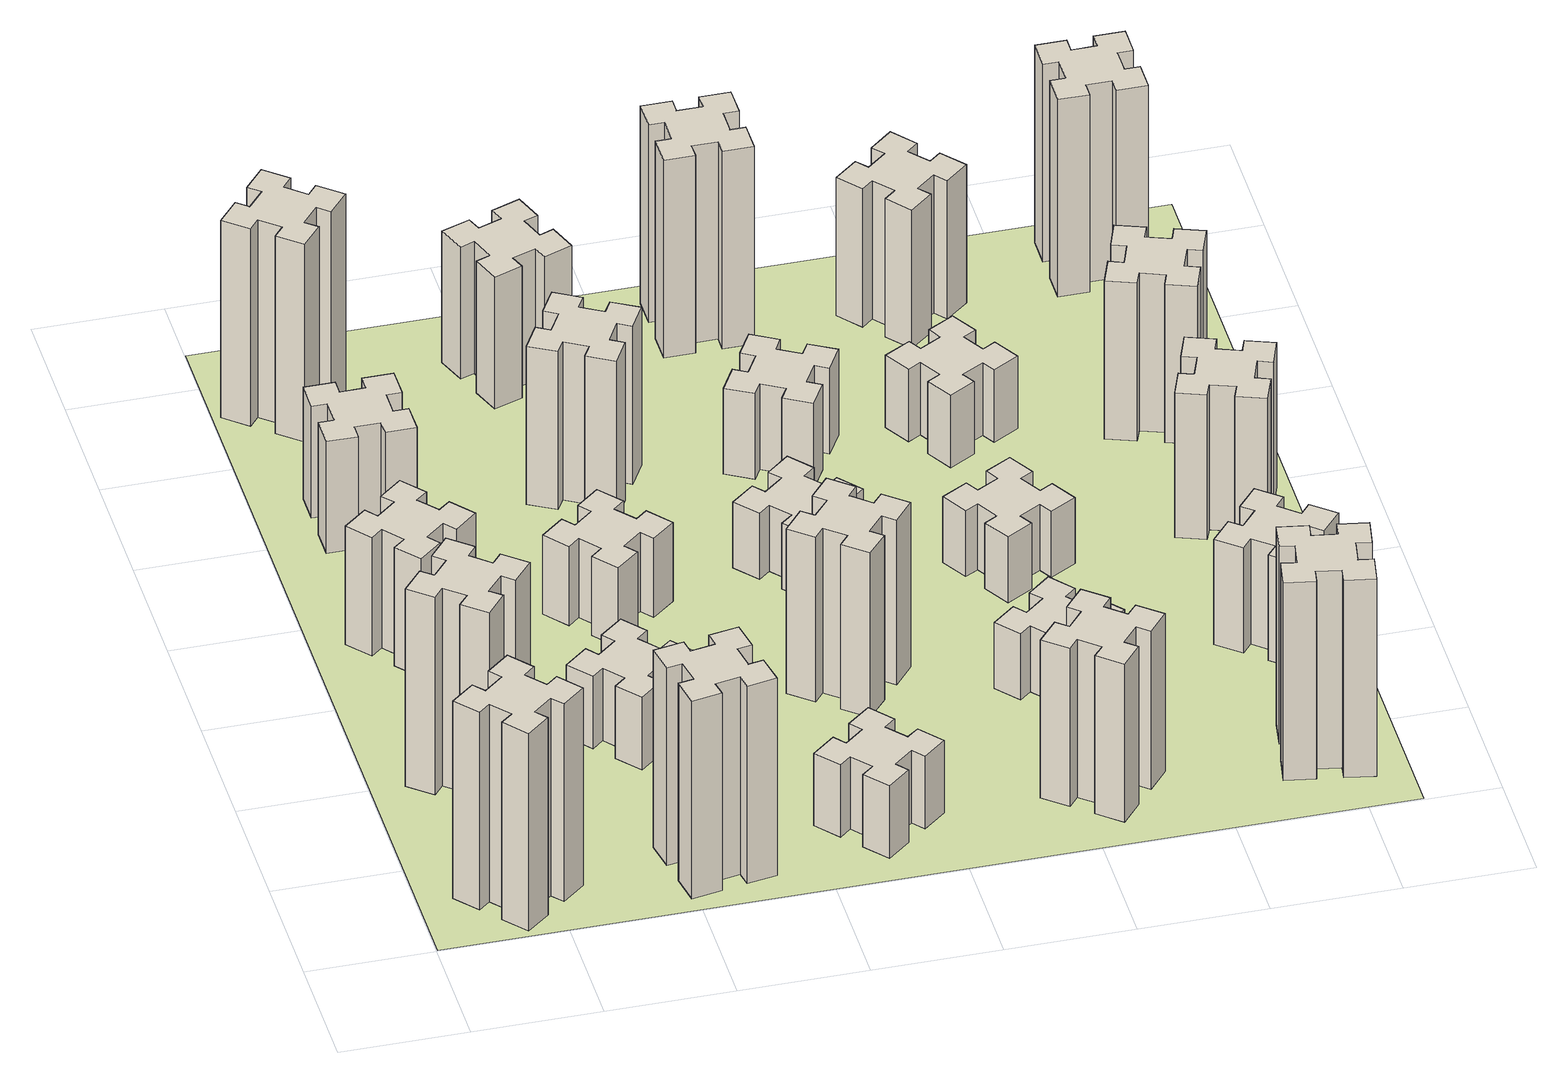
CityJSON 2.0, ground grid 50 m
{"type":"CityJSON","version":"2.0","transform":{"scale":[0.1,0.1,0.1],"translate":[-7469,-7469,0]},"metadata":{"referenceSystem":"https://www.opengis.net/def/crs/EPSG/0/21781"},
"CityObjects":{
"building1":{"type":"Building","attributes":{"class":"1000","function":"1000","usage":"1000","yearOfConstruction":2016,"roofType":"1000","measuredHeight":90,"storeysAboveGround":30,"storeysBelowGround":0},"geometry":[{"type":"Solid","lod":"1","boundaries":[[[[0,1,2,3,4,5,6,7,8,9,10,11,12,13,14,15,16,17,18,19]],[[17,16,20,21]],[[16,15,22,20]],[[15,14,23,22]],[[14,13,24,23]],[[13,12,25,24]],[[12,11,26,25]],[[11,10,27,26]],[[10,9,28,27]],[[9,8,29,28]],[[8,7,30,29]],[[7,6,31,30]],[[6,5,32,31]],[[5,4,33,32]],[[4,3,34,33]],[[3,2,35,34]],[[2,1,36,35]],[[1,0,37,36]],[[0,19,38,37]],[[19,18,39,38]],[[18,17,21,39]],[[24,25,26,27,28,29,30,31,32,33,34,35,36,37,38,39,21,20,22,23]]]]}]},
"building2":{"type":"Building","attributes":{"class":"1000","function":"1000","usage":"1000","yearOfConstruction":2016,"roofType":"1000","measuredHeight":90,"storeysAboveGround":30,"storeysBelowGround":0},"geometry":[{"type":"Solid","lod":"1","boundaries":[[[[40,41,42,43,44,45,46,47,48,49,50,51,52,53,54,55,56,57,58,59]],[[57,56,60,61]],[[56,55,62,60]],[[55,54,63,62]],[[54,53,64,63]],[[53,52,65,64]],[[52,51,66,65]],[[51,50,67,66]],[[50,49,68,67]],[[49,48,69,68]],[[48,47,70,69]],[[47,46,71,70]],[[46,45,72,71]],[[45,44,73,72]],[[44,43,74,73]],[[43,42,75,74]],[[42,41,76,75]],[[41,40,77,76]],[[40,59,78,77]],[[59,58,79,78]],[[58,57,61,79]],[[64,65,66,67,68,69,70,71,72,73,74,75,76,77,78,79,61,60,62,63]]]]}]},
"building3":{"type":"Building","attributes":{"class":"1000","function":"1000","usage":"1000","yearOfConstruction":2016,"roofType":"1000","measuredHeight":54,"storeysAboveGround":30,"storeysBelowGround":0},"geometry":[{"type":"Solid","lod":"1","boundaries":[[[[80,81,82,83,84,85,86,87,88,89,90,91,92,93,94,95,96,97,98,99]],[[97,96,100,101]],[[96,95,102,100]],[[95,94,103,102]],[[94,93,104,103]],[[93,92,105,104]],[[92,91,106,105]],[[91,90,107,106]],[[90,89,108,107]],[[89,88,109,108]],[[88,87,110,109]],[[87,86,111,110]],[[86,85,112,111]],[[85,84,113,112]],[[84,83,114,113]],[[83,82,115,114]],[[82,81,116,115]],[[81,80,117,116]],[[80,99,118,117]],[[99,98,119,118]],[[98,97,101,119]],[[104,105,106,107,108,109,110,111,112,113,114,115,116,117,118,119,101,100,102,103]]]]}]},
"building4":{"type":"Building","attributes":{"class":"1000","function":"1000","usage":"1000","yearOfConstruction":2016,"roofType":"1000","measuredHeight":51,"storeysAboveGround":30,"storeysBelowGround":0},"geometry":[{"type":"Solid","lod":"1","boundaries":[[[[120,121,122,123,124,125,126,127,128,129,130,131,132,133,134,135,136,137,138,139]],[[137,136,140,141]],[[136,135,142,140]],[[135,134,143,142]],[[134,133,144,143]],[[133,132,145,144]],[[132,131,146,145]],[[131,130,147,146]],[[130,129,148,147]],[[129,128,149,148]],[[128,127,150,149]],[[127,126,151,150]],[[126,125,152,151]],[[125,124,153,152]],[[124,123,154,153]],[[123,122,155,154]],[[122,121,156,155]],[[121,120,157,156]],[[120,139,158,157]],[[139,138,159,158]],[[138,137,141,159]],[[144,145,146,147,148,149,150,151,152,153,154,155,156,157,158,159,141,140,142,143]]]]}]},
"building5":{"type":"Building","attributes":{"class":"1000","function":"1000","usage":"1000","yearOfConstruction":2016,"roofType":"1000","measuredHeight":90,"storeysAboveGround":30,"storeysBelowGround":0},"geometry":[{"type":"Solid","lod":"1","boundaries":[[[[160,161,162,163,164,165,166,167,168,169,170,171,172,173,174,175,176,177,178,179]],[[177,176,180,181]],[[176,175,182,180]],[[175,174,183,182]],[[174,173,184,183]],[[173,172,185,184]],[[172,171,186,185]],[[171,170,187,186]],[[170,169,188,187]],[[169,168,189,188]],[[168,167,190,189]],[[167,166,191,190]],[[166,165,192,191]],[[165,164,193,192]],[[164,163,194,193]],[[163,162,195,194]],[[162,161,196,195]],[[161,160,197,196]],[[160,179,198,197]],[[179,178,199,198]],[[178,177,181,199]],[[184,185,186,187,188,189,190,191,192,193,194,195,196,197,198,199,181,180,182,183]]]]}]},
"building6":{"type":"Building","attributes":{"class":"1000","function":"1000","usage":"1000","yearOfConstruction":2016,"roofType":"1000","measuredHeight":90,"storeysAboveGround":30,"storeysBelowGround":0},"geometry":[{"type":"Solid","lod":"1","boundaries":[[[[200,201,202,203,204,205,206,207,208,209,210,211,212,213,214,215,216,217,218,219]],[[217,216,220,221]],[[216,215,222,220]],[[215,214,223,222]],[[214,213,224,223]],[[213,212,225,224]],[[212,211,226,225]],[[211,210,227,226]],[[210,209,228,227]],[[209,208,229,228]],[[208,207,230,229]],[[207,206,231,230]],[[206,205,232,231]],[[205,204,233,232]],[[204,203,234,233]],[[203,202,235,234]],[[202,201,236,235]],[[201,200,237,236]],[[200,219,238,237]],[[219,218,239,238]],[[218,217,221,239]],[[224,225,226,227,228,229,230,231,232,233,234,235,236,237,238,239,221,220,222,223]]]]}]},
"building7":{"type":"Building","attributes":{"class":"1000","function":"1000","usage":"1000","yearOfConstruction":2016,"roofType":"1000","measuredHeight":33,"storeysAboveGround":30,"storeysBelowGround":0},"geometry":[{"type":"Solid","lod":"1","boundaries":[[[[240,241,242,243,244,245,246,247,248,249,250,251,252,253,254,255,256,257,258,259]],[[257,256,260,261]],[[256,255,262,260]],[[255,254,263,262]],[[254,253,264,263]],[[253,252,265,264]],[[252,251,266,265]],[[251,250,267,266]],[[250,249,268,267]],[[249,248,269,268]],[[248,247,270,269]],[[247,246,271,270]],[[246,245,272,271]],[[245,244,273,272]],[[244,243,274,273]],[[243,242,275,274]],[[242,241,276,275]],[[241,240,277,276]],[[240,259,278,277]],[[259,258,279,278]],[[258,257,261,279]],[[264,265,266,267,268,269,270,271,272,273,274,275,276,277,278,279,261,260,262,263]]]]}]},
"building8":{"type":"Building","attributes":{"class":"1000","function":"1000","usage":"1000","yearOfConstruction":2016,"roofType":"1000","measuredHeight":36,"storeysAboveGround":30,"storeysBelowGround":0},"geometry":[{"type":"Solid","lod":"1","boundaries":[[[[280,281,282,283,284,285,286,287,288,289,290,291,292,293,294,295,296,297,298,299]],[[297,296,300,301]],[[296,295,302,300]],[[295,294,303,302]],[[294,293,304,303]],[[293,292,305,304]],[[292,291,306,305]],[[291,290,307,306]],[[290,289,308,307]],[[289,288,309,308]],[[288,287,310,309]],[[287,286,311,310]],[[286,285,312,311]],[[285,284,313,312]],[[284,283,314,313]],[[283,282,315,314]],[[282,281,316,315]],[[281,280,317,316]],[[280,299,318,317]],[[299,298,319,318]],[[298,297,301,319]],[[304,305,306,307,308,309,310,311,312,313,314,315,316,317,318,319,301,300,302,303]]]]}]},
"building9":{"type":"Building","attributes":{"class":"1000","function":"1000","usage":"1000","yearOfConstruction":2016,"roofType":"1000","measuredHeight":33,"storeysAboveGround":30,"storeysBelowGround":0},"geometry":[{"type":"Solid","lod":"1","boundaries":[[[[320,321,322,323,324,325,326,327,328,329,330,331,332,333,334,335,336,337,338,339]],[[337,336,340,341]],[[336,335,342,340]],[[335,334,343,342]],[[334,333,344,343]],[[333,332,345,344]],[[332,331,346,345]],[[331,330,347,346]],[[330,329,348,347]],[[329,328,349,348]],[[328,327,350,349]],[[327,326,351,350]],[[326,325,352,351]],[[325,324,353,352]],[[324,323,354,353]],[[323,322,355,354]],[[322,321,356,355]],[[321,320,357,356]],[[320,339,358,357]],[[339,338,359,358]],[[338,337,341,359]],[[344,345,346,347,348,349,350,351,352,353,354,355,356,357,358,359,341,340,342,343]]]]}]},
"building10":{"type":"Building","attributes":{"class":"1000","function":"1000","usage":"1000","yearOfConstruction":2016,"roofType":"1000","measuredHeight":72,"storeysAboveGround":30,"storeysBelowGround":0},"geometry":[{"type":"Solid","lod":"1","boundaries":[[[[360,361,362,363,364,365,366,367,368,369,370,371,372,373,374,375,376,377,378,379]],[[377,376,380,381]],[[376,375,382,380]],[[375,374,383,382]],[[374,373,384,383]],[[373,372,385,384]],[[372,371,386,385]],[[371,370,387,386]],[[370,369,388,387]],[[369,368,389,388]],[[368,367,390,389]],[[367,366,391,390]],[[366,365,392,391]],[[365,364,393,392]],[[364,363,394,393]],[[363,362,395,394]],[[362,361,396,395]],[[361,360,397,396]],[[360,379,398,397]],[[379,378,399,398]],[[378,377,381,399]],[[384,385,386,387,388,389,390,391,392,393,394,395,396,397,398,399,381,380,382,383]]]]}]},
"building11":{"type":"Building","attributes":{"class":"1000","function":"1000","usage":"1000","yearOfConstruction":2016,"roofType":"1000","measuredHeight":60,"storeysAboveGround":30,"storeysBelowGround":0},"geometry":[{"type":"Solid","lod":"1","boundaries":[[[[400,401,402,403,404,405,406,407,408,409,410,411,412,413,414,415,416,417,418,419]],[[417,416,420,421]],[[416,415,422,420]],[[415,414,423,422]],[[414,413,424,423]],[[413,412,425,424]],[[412,411,426,425]],[[411,410,427,426]],[[410,409,428,427]],[[409,408,429,428]],[[408,407,430,429]],[[407,406,431,430]],[[406,405,432,431]],[[405,404,433,432]],[[404,403,434,433]],[[403,402,435,434]],[[402,401,436,435]],[[401,400,437,436]],[[400,419,438,437]],[[419,418,439,438]],[[418,417,421,439]],[[424,425,426,427,428,429,430,431,432,433,434,435,436,437,438,439,421,420,422,423]]]]}]},
"building12":{"type":"Building","attributes":{"class":"1000","function":"1000","usage":"1000","yearOfConstruction":2016,"roofType":"1000","measuredHeight":75,"storeysAboveGround":30,"storeysBelowGround":0},"geometry":[{"type":"Solid","lod":"1","boundaries":[[[[440,441,442,443,444,445,446,447,448,449,450,451,452,453,454,455,456,457,458,459]],[[457,456,460,461]],[[456,455,462,460]],[[455,454,463,462]],[[454,453,464,463]],[[453,452,465,464]],[[452,451,466,465]],[[451,450,467,466]],[[450,449,468,467]],[[449,448,469,468]],[[448,447,470,469]],[[447,446,471,470]],[[446,445,472,471]],[[445,444,473,472]],[[444,443,474,473]],[[443,442,475,474]],[[442,441,476,475]],[[441,440,477,476]],[[440,459,478,477]],[[459,458,479,478]],[[458,457,461,479]],[[464,465,466,467,468,469,470,471,472,473,474,475,476,477,478,479,461,460,462,463]]]]}]},
"building13":{"type":"Building","attributes":{"class":"1000","function":"1000","usage":"1000","yearOfConstruction":2016,"roofType":"1000","measuredHeight":30,"storeysAboveGround":30,"storeysBelowGround":0},"geometry":[{"type":"Solid","lod":"1","boundaries":[[[[480,481,482,483,484,485,486,487,488,489,490,491,492,493,494,495,496,497,498,499]],[[497,496,500,501]],[[496,495,502,500]],[[495,494,503,502]],[[494,493,504,503]],[[493,492,505,504]],[[492,491,506,505]],[[491,490,507,506]],[[490,489,508,507]],[[489,488,509,508]],[[488,487,510,509]],[[487,486,511,510]],[[486,485,512,511]],[[485,484,513,512]],[[484,483,514,513]],[[483,482,515,514]],[[482,481,516,515]],[[481,480,517,516]],[[480,499,518,517]],[[499,498,519,518]],[[498,497,501,519]],[[504,505,506,507,508,509,510,511,512,513,514,515,516,517,518,519,501,500,502,503]]]]}]},
"building14":{"type":"Building","attributes":{"class":"1000","function":"1000","usage":"1000","yearOfConstruction":2016,"roofType":"1000","measuredHeight":72,"storeysAboveGround":30,"storeysBelowGround":0},"geometry":[{"type":"Solid","lod":"1","boundaries":[[[[520,521,522,523,524,525,526,527,528,529,530,531,532,533,534,535,536,537,538,539]],[[537,536,540,541]],[[536,535,542,540]],[[535,534,543,542]],[[534,533,544,543]],[[533,532,545,544]],[[532,531,546,545]],[[531,530,547,546]],[[530,529,548,547]],[[529,528,549,548]],[[528,527,550,549]],[[527,526,551,550]],[[526,525,552,551]],[[525,524,553,552]],[[524,523,554,553]],[[523,522,555,554]],[[522,521,556,555]],[[521,520,557,556]],[[520,539,558,557]],[[539,538,559,558]],[[538,537,541,559]],[[544,545,546,547,548,549,550,551,552,553,554,555,556,557,558,559,541,540,542,543]]]]}]},
"building15":{"type":"Building","attributes":{"class":"1000","function":"1000","usage":"1000","yearOfConstruction":2016,"roofType":"1000","measuredHeight":39,"storeysAboveGround":30,"storeysBelowGround":0},"geometry":[{"type":"Solid","lod":"1","boundaries":[[[[560,561,562,563,564,565,566,567,568,569,570,571,572,573,574,575,576,577,578,579]],[[577,576,580,581]],[[576,575,582,580]],[[575,574,583,582]],[[574,573,584,583]],[[573,572,585,584]],[[572,571,586,585]],[[571,570,587,586]],[[570,569,588,587]],[[569,568,589,588]],[[568,567,590,589]],[[567,566,591,590]],[[566,565,592,591]],[[565,564,593,592]],[[564,563,594,593]],[[563,562,595,594]],[[562,561,596,595]],[[561,560,597,596]],[[560,579,598,597]],[[579,578,599,598]],[[578,577,581,599]],[[584,585,586,587,588,589,590,591,592,593,594,595,596,597,598,599,581,580,582,583]]]]}]},
"building16":{"type":"Building","attributes":{"class":"1000","function":"1000","usage":"1000","yearOfConstruction":2016,"roofType":"1000","measuredHeight":90,"storeysAboveGround":30,"storeysBelowGround":0},"geometry":[{"type":"Solid","lod":"1","boundaries":[[[[600,601,602,603,604,605,606,607,608,609,610,611,612,613,614,615,616,617,618,619]],[[617,616,620,621]],[[616,615,622,620]],[[615,614,623,622]],[[614,613,624,623]],[[613,612,625,624]],[[612,611,626,625]],[[611,610,627,626]],[[610,609,628,627]],[[609,608,629,628]],[[608,607,630,629]],[[607,606,631,630]],[[606,605,632,631]],[[605,604,633,632]],[[604,603,634,633]],[[603,602,635,634]],[[602,601,636,635]],[[601,600,637,636]],[[600,619,638,637]],[[619,618,639,638]],[[618,617,621,639]],[[624,625,626,627,628,629,630,631,632,633,634,635,636,637,638,639,621,620,622,623]]]]}]},
"building17":{"type":"Building","attributes":{"class":"1000","function":"1000","usage":"1000","yearOfConstruction":2016,"roofType":"1000","measuredHeight":30,"storeysAboveGround":30,"storeysBelowGround":0},"geometry":[{"type":"Solid","lod":"1","boundaries":[[[[640,641,642,643,644,645,646,647,648,649,650,651,652,653,654,655,656,657,658,659]],[[657,656,660,661]],[[656,655,662,660]],[[655,654,663,662]],[[654,653,664,663]],[[653,652,665,664]],[[652,651,666,665]],[[651,650,667,666]],[[650,649,668,667]],[[649,648,669,668]],[[648,647,670,669]],[[647,646,671,670]],[[646,645,672,671]],[[645,644,673,672]],[[644,643,674,673]],[[643,642,675,674]],[[642,641,676,675]],[[641,640,677,676]],[[640,659,678,677]],[[659,658,679,678]],[[658,657,661,679]],[[664,665,666,667,668,669,670,671,672,673,674,675,676,677,678,679,661,660,662,663]]]]}]},
"building18":{"type":"Building","attributes":{"class":"1000","function":"1000","usage":"1000","yearOfConstruction":2016,"roofType":"1000","measuredHeight":30,"storeysAboveGround":30,"storeysBelowGround":0},"geometry":[{"type":"Solid","lod":"1","boundaries":[[[[680,681,682,683,684,685,686,687,688,689,690,691,692,693,694,695,696,697,698,699]],[[697,696,700,701]],[[696,695,702,700]],[[695,694,703,702]],[[694,693,704,703]],[[693,692,705,704]],[[692,691,706,705]],[[691,690,707,706]],[[690,689,708,707]],[[689,688,709,708]],[[688,687,710,709]],[[687,686,711,710]],[[686,685,712,711]],[[685,684,713,712]],[[684,683,714,713]],[[683,682,715,714]],[[682,681,716,715]],[[681,680,717,716]],[[680,699,718,717]],[[699,698,719,718]],[[698,697,701,719]],[[704,705,706,707,708,709,710,711,712,713,714,715,716,717,718,719,701,700,702,703]]]]}]},
"building19":{"type":"Building","attributes":{"class":"1000","function":"1000","usage":"1000","yearOfConstruction":2016,"roofType":"1000","measuredHeight":33,"storeysAboveGround":30,"storeysBelowGround":0},"geometry":[{"type":"Solid","lod":"1","boundaries":[[[[720,721,722,723,724,725,726,727,728,729,730,731,732,733,734,735,736,737,738,739]],[[737,736,740,741]],[[736,735,742,740]],[[735,734,743,742]],[[734,733,744,743]],[[733,732,745,744]],[[732,731,746,745]],[[731,730,747,746]],[[730,729,748,747]],[[729,728,749,748]],[[728,727,750,749]],[[727,726,751,750]],[[726,725,752,751]],[[725,724,753,752]],[[724,723,754,753]],[[723,722,755,754]],[[722,721,756,755]],[[721,720,757,756]],[[720,739,758,757]],[[739,738,759,758]],[[738,737,741,759]],[[744,745,746,747,748,749,750,751,752,753,754,755,756,757,758,759,741,740,742,743]]]]}]},
"building20":{"type":"Building","attributes":{"class":"1000","function":"1000","usage":"1000","yearOfConstruction":2016,"roofType":"1000","measuredHeight":90,"storeysAboveGround":30,"storeysBelowGround":0},"geometry":[{"type":"Solid","lod":"1","boundaries":[[[[760,761,762,763,764,765,766,767,768,769,770,771,772,773,774,775,776,777,778,779]],[[777,776,780,781]],[[776,775,782,780]],[[775,774,783,782]],[[774,773,784,783]],[[773,772,785,784]],[[772,771,786,785]],[[771,770,787,786]],[[770,769,788,787]],[[769,768,789,788]],[[768,767,790,789]],[[767,766,791,790]],[[766,765,792,791]],[[765,764,793,792]],[[764,763,794,793]],[[763,762,795,794]],[[762,761,796,795]],[[761,760,797,796]],[[760,779,798,797]],[[779,778,799,798]],[[778,777,781,799]],[[784,785,786,787,788,789,790,791,792,793,794,795,796,797,798,799,781,780,782,783]]]]}]},
"building21":{"type":"Building","attributes":{"class":"1000","function":"1000","usage":"1000","yearOfConstruction":2016,"roofType":"1000","measuredHeight":63,"storeysAboveGround":30,"storeysBelowGround":0},"geometry":[{"type":"Solid","lod":"1","boundaries":[[[[800,801,802,803,804,805,806,807,808,809,810,811,812,813,814,815,816,817,818,819]],[[817,816,820,821]],[[816,815,822,820]],[[815,814,823,822]],[[814,813,824,823]],[[813,812,825,824]],[[812,811,826,825]],[[811,810,827,826]],[[810,809,828,827]],[[809,808,829,828]],[[808,807,830,829]],[[807,806,831,830]],[[806,805,832,831]],[[805,804,833,832]],[[804,803,834,833]],[[803,802,835,834]],[[802,801,836,835]],[[801,800,837,836]],[[800,819,838,837]],[[819,818,839,838]],[[818,817,821,839]],[[824,825,826,827,828,829,830,831,832,833,834,835,836,837,838,839,821,820,822,823]]]]}]},
"building22":{"type":"Building","attributes":{"class":"1000","function":"1000","usage":"1000","yearOfConstruction":2016,"roofType":"1000","measuredHeight":48,"storeysAboveGround":30,"storeysBelowGround":0},"geometry":[{"type":"Solid","lod":"1","boundaries":[[[[840,841,842,843,844,845,846,847,848,849,850,851,852,853,854,855,856,857,858,859]],[[857,856,860,861]],[[856,855,862,860]],[[855,854,863,862]],[[854,853,864,863]],[[853,852,865,864]],[[852,851,866,865]],[[851,850,867,866]],[[850,849,868,867]],[[849,848,869,868]],[[848,847,870,869]],[[847,846,871,870]],[[846,845,872,871]],[[845,844,873,872]],[[844,843,874,873]],[[843,842,875,874]],[[842,841,876,875]],[[841,840,877,876]],[[840,859,878,877]],[[859,858,879,878]],[[858,857,861,879]],[[864,865,866,867,868,869,870,871,872,873,874,875,876,877,878,879,861,860,862,863]]]]}]},
"building23":{"type":"Building","attributes":{"class":"1000","function":"1000","usage":"1000","yearOfConstruction":2016,"roofType":"1000","measuredHeight":66,"storeysAboveGround":30,"storeysBelowGround":0},"geometry":[{"type":"Solid","lod":"1","boundaries":[[[[880,881,882,883,884,885,886,887,888,889,890,891,892,893,894,895,896,897,898,899]],[[897,896,900,901]],[[896,895,902,900]],[[895,894,903,902]],[[894,893,904,903]],[[893,892,905,904]],[[892,891,906,905]],[[891,890,907,906]],[[890,889,908,907]],[[889,888,909,908]],[[888,887,910,909]],[[887,886,911,910]],[[886,885,912,911]],[[885,884,913,912]],[[884,883,914,913]],[[883,882,915,914]],[[882,881,916,915]],[[881,880,917,916]],[[880,899,918,917]],[[899,898,919,918]],[[898,897,901,919]],[[904,905,906,907,908,909,910,911,912,913,914,915,916,917,918,919,901,900,902,903]]]]}]},
"building24":{"type":"Building","attributes":{"class":"1000","function":"1000","usage":"1000","yearOfConstruction":2016,"roofType":"1000","measuredHeight":72,"storeysAboveGround":30,"storeysBelowGround":0},"geometry":[{"type":"Solid","lod":"1","boundaries":[[[[920,921,922,923,924,925,926,927,928,929,930,931,932,933,934,935,936,937,938,939]],[[937,936,940,941]],[[936,935,942,940]],[[935,934,943,942]],[[934,933,944,943]],[[933,932,945,944]],[[932,931,946,945]],[[931,930,947,946]],[[930,929,948,947]],[[929,928,949,948]],[[928,927,950,949]],[[927,926,951,950]],[[926,925,952,951]],[[925,924,953,952]],[[924,923,954,953]],[[923,922,955,954]],[[922,921,956,955]],[[921,920,957,956]],[[920,939,958,957]],[[939,938,959,958]],[[938,937,941,959]],[[944,945,946,947,948,949,950,951,952,953,954,955,956,957,958,959,941,940,942,943]]]]}]},
"building25":{"type":"Building","attributes":{"class":"1000","function":"1000","usage":"1000","yearOfConstruction":2016,"roofType":"1000","measuredHeight":90,"storeysAboveGround":30,"storeysBelowGround":0},"geometry":[{"type":"Solid","lod":"1","boundaries":[[[[960,961,962,963,964,965,966,967,968,969,970,971,972,973,974,975,976,977,978,979]],[[977,976,980,981]],[[976,975,982,980]],[[975,974,983,982]],[[974,973,984,983]],[[973,972,985,984]],[[972,971,986,985]],[[971,970,987,986]],[[970,969,988,987]],[[969,968,989,988]],[[968,967,990,989]],[[967,966,991,990]],[[966,965,992,991]],[[965,964,993,992]],[[964,963,994,993]],[[963,962,995,994]],[[962,961,996,995]],[[961,960,997,996]],[[960,979,998,997]],[[979,978,999,998]],[[978,977,981,999]],[[984,985,986,987,988,989,990,991,992,993,994,995,996,997,998,999,981,980,982,983]]]]}]},
"landuse1":{"type":"LandUse","attributes":{"name":"plot1","function":"1010"},"geometry":[{"type":"MultiSurface","lod":"1","boundaries":[[[1000,1001,1002,1003]]]}]}
},
"vertices":[
[492,308,0],[427,384,0],[473,423,0],[396,515,0],[304,438,0],[343,392,0],[266,327,0],[228,373,0],[136,296,0],[213,204,0],[259,243,0],[323,166,0],[277,128,0],[354,36,0],[446,113,0],[408,159,0],[484,223,0],[523,177,0],[615,254,0],[538,346,0],[484,223,900],[523,177,900],[408,159,900],[446,113,900],[354,36,900],[277,128,900],[323,166,900],[259,243,900],[213,204,900],[136,296,900],[228,373,900],[266,327,900],[343,392,900],[304,438,900],[396,515,900],[473,423,900],[427,384,900],[492,308,900],[538,346,900],[615,254,900],
[484,1067,0],[408,1132,0],[446,1178,0],[354,1255,0],[277,1163,0],[323,1124,0],[259,1048,0],[213,1086,0],[136,994,0],[228,917,0],[266,963,0],[343,899,0],[304,853,0],[396,776,0],[473,868,0],[427,906,0],[492,983,0],[538,944,0],[615,1036,0],[523,1113,0],[492,983,900],[538,944,900],[427,906,900],[473,868,900],[396,776,900],[304,853,900],[343,899,900],[266,963,900],[228,917,900],[136,994,900],[213,1086,900],[259,1048,900],[323,1124,900],[277,1163,900],[354,1255,900],[446,1178,900],[408,1132,900],[484,1067,900],[523,1113,900],[615,1036,900],
[492,1888,0],[427,1964,0],[473,2003,0],[396,2095,0],[304,2018,0],[343,1972,0],[266,1907,0],[228,1953,0],[136,1876,0],[213,1784,0],[259,1823,0],[323,1746,0],[277,1708,0],[354,1616,0],[446,1693,0],[408,1739,0],[484,1803,0],[523,1757,0],[615,1834,0],[538,1926,0],[484,1803,540],[523,1757,540],[408,1739,540],[446,1693,540],[354,1616,540],[277,1708,540],[323,1746,540],[259,1823,540],[213,1784,540],[136,1876,540],[228,1953,540],[266,1907,540],[343,1972,540],[304,2018,540],[396,2095,540],[473,2003,540],[427,1964,540],[492,1888,540],[538,1926,540],[615,1834,540],
[485,2545,0],[485,2645,0],[545,2645,0],[545,2765,0],[425,2765,0],[425,2705,0],[325,2705,0],[325,2765,0],[205,2765,0],[205,2645,0],[265,2645,0],[265,2545,0],[205,2545,0],[205,2425,0],[325,2425,0],[325,2485,0],[425,2485,0],[425,2425,0],[545,2425,0],[545,2545,0],[425,2485,510],[425,2425,510],[325,2485,510],[325,2425,510],[205,2425,510],[205,2545,510],[265,2545,510],[265,2645,510],[205,2645,510],[205,2765,510],[325,2765,510],[325,2705,510],[425,2705,510],[425,2765,510],[545,2765,510],[545,2645,510],[485,2645,510],[485,2545,510],[545,2545,510],[545,2425,510],
[1085,158,0],[1184,176,0],[1194,117,0],[1312,137,0],[1291,256,0],[1232,245,0],[1215,344,0],[1274,354,0],[1253,472,0],[1135,451,0],[1145,392,0],[1047,375,0],[1037,434,0],[918,413,0],[939,295,0],[998,305,0],[1016,207,0],[957,197,0],[977,78,0],[1096,99,0],[1016,207,900],[957,197,900],[998,305,900],[939,295,900],[918,413,900],[1037,434,900],[1047,375,900],[1145,392,900],[1135,451,900],[1253,472,900],[1274,354,900],[1215,344,900],[1232,245,900],[1291,256,900],[1312,137,900],[1194,117,900],[1184,176,900],[1085,158,900],[1096,99,900],[977,78,900],
[384,3387,0],[308,3452,0],[346,3498,0],[254,3575,0],[177,3483,0],[223,3444,0],[159,3368,0],[113,3406,0],[36,3314,0],[128,3237,0],[166,3283,0],[243,3219,0],[204,3173,0],[296,3096,0],[373,3188,0],[327,3226,0],[392,3303,0],[438,3264,0],[515,3356,0],[423,3433,0],[392,3303,900],[438,3264,900],[327,3226,900],[373,3188,900],[296,3096,900],[204,3173,900],[243,3219,900],[166,3283,900],[128,3237,900],[36,3314,900],[113,3406,900],[159,3368,900],[223,3444,900],[177,3483,900],[254,3575,900],[346,3498,900],[308,3452,900],[384,3387,900],[423,3433,900],[515,3356,900],
[983,1232,0],[906,1167,0],[868,1213,0],[776,1136,0],[853,1044,0],[899,1083,0],[963,1006,0],[917,968,0],[994,876,0],[1086,953,0],[1048,999,0],[1124,1063,0],[1163,1017,0],[1255,1094,0],[1178,1186,0],[1132,1148,0],[1067,1224,0],[1113,1263,0],[1036,1355,0],[944,1278,0],[1067,1224,330],[1113,1263,330],[1132,1148,330],[1178,1186,330],[1255,1094,330],[1163,1017,330],[1124,1063,330],[1048,999,330],[1086,953,330],[994,876,330],[917,968,330],[963,1006,330],[899,1083,330],[853,1044,330],[776,1136,330],[868,1213,330],[906,1167,330],[983,1232,330],[944,1278,330],[1036,1355,330],
[1083,1972,0],[1006,1907,0],[968,1953,0],[876,1876,0],[953,1784,0],[999,1823,0],[1063,1746,0],[1017,1708,0],[1094,1616,0],[1186,1693,0],[1148,1739,0],[1224,1803,0],[1263,1757,0],[1355,1834,0],[1278,1926,0],[1232,1888,0],[1167,1964,0],[1213,2003,0],[1136,2095,0],[1044,2018,0],[1167,1964,360],[1213,2003,360],[1232,1888,360],[1278,1926,360],[1355,1834,360],[1263,1757,360],[1224,1803,360],[1148,1739,360],[1186,1693,360],[1094,1616,360],[1017,1708,360],[1063,1746,360],[999,1823,360],[953,1784,360],[876,1876,360],[968,1953,360],[1006,1907,360],[1083,1972,360],[1044,2018,360],[1136,2095,360],
[1639,343,0],[1703,266,0],[1657,228,0],[1734,136,0],[1826,213,0],[1788,259,0],[1864,323,0],[1903,277,0],[1995,354,0],[1918,446,0],[1872,408,0],[1807,484,0],[1853,523,0],[1776,615,0],[1684,538,0],[1723,492,0],[1646,427,0],[1608,473,0],[1516,396,0],[1593,304,0],[1646,427,330],[1608,473,330],[1723,492,330],[1684,538,330],[1776,615,330],[1853,523,330],[1807,484,330],[1872,408,330],[1918,446,330],[1995,354,330],[1903,277,330],[1864,323,330],[1788,259,330],[1826,213,330],[1734,136,330],[1657,228,330],[1703,266,330],[1639,343,330],[1593,304,330],[1516,396,330],
[1314,2666,0],[1227,2716,0],[1257,2768,0],[1153,2828,0],[1093,2724,0],[1145,2694,0],[1095,2607,0],[1043,2637,0],[983,2533,0],[1087,2473,0],[1117,2525,0],[1204,2475,0],[1174,2423,0],[1278,2363,0],[1338,2467,0],[1286,2497,0],[1336,2584,0],[1388,2554,0],[1448,2658,0],[1344,2718,0],[1336,2584,720],[1388,2554,720],[1286,2497,720],[1338,2467,720],[1278,2363,720],[1174,2423,720],[1204,2475,720],[1117,2525,720],[1087,2473,720],[983,2533,720],[1043,2637,720],[1095,2607,720],[1145,2694,720],[1093,2724,720],[1153,2828,720],[1257,2768,720],[1227,2716,720],[1314,2666,720],[1344,2718,720],[1448,2658,720],
[1125,3456,0],[1031,3422,0],[1010,3478,0],[897,3437,0],[939,3324,0],[995,3345,0],[1029,3251,0],[973,3230,0],[1014,3117,0],[1127,3159,0],[1106,3215,0],[1200,3249,0],[1220,3193,0],[1333,3234,0],[1292,3347,0],[1236,3326,0],[1202,3420,0],[1258,3440,0],[1217,3553,0],[1104,3512,0],[1202,3420,600],[1258,3440,600],[1236,3326,600],[1292,3347,600],[1333,3234,600],[1220,3193,600],[1200,3249,600],[1106,3215,600],[1127,3159,600],[1014,3117,600],[973,3230,600],[1029,3251,600],[995,3345,600],[939,3324,600],[897,3437,600],[1010,3478,600],[1031,3422,600],[1125,3456,600],[1104,3512,600],[1217,3553,600],
[1803,1324,0],[1739,1248,0],[1693,1286,0],[1616,1194,0],[1708,1117,0],[1746,1163,0],[1823,1099,0],[1784,1053,0],[1876,976,0],[1953,1068,0],[1907,1106,0],[1972,1183,0],[2018,1144,0],[2095,1236,0],[2003,1313,0],[1964,1267,0],[1888,1332,0],[1926,1378,0],[1834,1455,0],[1757,1363,0],[1888,1332,750],[1926,1378,750],[1964,1267,750],[2003,1313,750],[2095,1236,750],[2018,1144,750],[1972,1183,750],[1907,1106,750],[1953,1068,750],[1876,976,750],[1784,1053,750],[1823,1099,750],[1746,1163,750],[1708,1117,750],[1616,1194,750],[1693,1286,750],[1739,1248,750],[1803,1324,750],[1757,1363,750],[1834,1455,750],
[1972,1988,0],[1907,2064,0],[1953,2103,0],[1876,2195,0],[1784,2118,0],[1823,2072,0],[1746,2007,0],[1708,2053,0],[1616,1976,0],[1693,1884,0],[1739,1923,0],[1803,1846,0],[1757,1808,0],[1834,1716,0],[1926,1793,0],[1888,1839,0],[1964,1903,0],[2003,1857,0],[2095,1934,0],[2018,2026,0],[1964,1903,300],[2003,1857,300],[1888,1839,300],[1926,1793,300],[1834,1716,300],[1757,1808,300],[1803,1846,300],[1739,1923,300],[1693,1884,300],[1616,1976,300],[1708,2053,300],[1746,2007,300],[1823,2072,300],[1784,2118,300],[1876,2195,300],[1953,2103,300],[1907,2064,300],[1972,1988,300],[2018,2026,300],[2095,1934,300],
[2486,323,0],[2563,259,0],[2524,213,0],[2616,136,0],[2693,228,0],[2647,266,0],[2712,343,0],[2758,304,0],[2835,396,0],[2743,473,0],[2704,427,0],[2628,492,0],[2666,538,0],[2574,615,0],[2497,523,0],[2543,484,0],[2479,408,0],[2433,446,0],[2356,354,0],[2448,277,0],[2479,408,720],[2433,446,720],[2543,484,720],[2497,523,720],[2574,615,720],[2666,538,720],[2628,492,720],[2704,427,720],[2743,473,720],[2835,396,720],[2758,304,720],[2712,343,720],[2647,266,720],[2693,228,720],[2616,136,720],[2524,213,720],[2563,259,720],[2486,323,720],[2448,277,720],[2356,354,720],
[2026,2497,0],[2076,2584,0],[2128,2554,0],[2188,2658,0],[2084,2718,0],[2054,2666,0],[1967,2716,0],[1997,2768,0],[1893,2828,0],[1833,2724,0],[1885,2694,0],[1835,2607,0],[1783,2637,0],[1723,2533,0],[1827,2473,0],[1857,2525,0],[1944,2475,0],[1914,2423,0],[2018,2363,0],[2078,2467,0],[1944,2475,390],[1914,2423,390],[1857,2525,390],[1827,2473,390],[1723,2533,390],[1783,2637,390],[1835,2607,390],[1885,2694,390],[1833,2724,390],[1893,2828,390],[1997,2768,390],[1967,2716,390],[2054,2666,390],[2084,2718,390],[2188,2658,390],[2128,2554,390],[2076,2584,390],[2026,2497,390],[2078,2467,390],[2018,2363,390],
[1965,3385,0],[1965,3485,0],[2025,3485,0],[2025,3605,0],[1905,3605,0],[1905,3545,0],[1805,3545,0],[1805,3605,0],[1685,3605,0],[1685,3485,0],[1745,3485,0],[1745,3385,0],[1685,3385,0],[1685,3265,0],[1805,3265,0],[1805,3325,0],[1905,3325,0],[1905,3265,0],[2025,3265,0],[2025,3385,0],[1905,3325,900],[1905,3265,900],[1805,3325,900],[1805,3265,900],[1685,3265,900],[1685,3385,900],[1745,3385,900],[1745,3485,900],[1685,3485,900],[1685,3605,900],[1805,3605,900],[1805,3545,900],[1905,3545,900],[1905,3605,900],[2025,3605,900],[2025,3485,900],[1965,3485,900],[1965,3385,900],[2025,3385,900],[2025,3265,900],
[2563,1132,0],[2486,1067,0],[2448,1113,0],[2356,1036,0],[2433,944,0],[2479,983,0],[2543,906,0],[2497,868,0],[2574,776,0],[2666,853,0],[2628,899,0],[2704,963,0],[2743,917,0],[2835,994,0],[2758,1086,0],[2712,1048,0],[2647,1124,0],[2693,1163,0],[2616,1255,0],[2524,1178,0],[2647,1124,300],[2693,1163,300],[2712,1048,300],[2758,1086,300],[2835,994,300],[2743,917,300],[2704,963,300],[2628,899,300],[2666,853,300],[2574,776,300],[2497,868,300],[2543,906,300],[2479,983,300],[2433,944,300],[2356,1036,300],[2448,1113,300],[2486,1067,300],[2563,1132,300],[2524,1178,300],[2616,1255,300],
[2475,1744,0],[2525,1657,0],[2473,1627,0],[2533,1523,0],[2637,1583,0],[2607,1635,0],[2694,1685,0],[2724,1633,0],[2828,1693,0],[2768,1797,0],[2716,1767,0],[2666,1854,0],[2718,1884,0],[2658,1988,0],[2554,1928,0],[2584,1876,0],[2497,1826,0],[2467,1878,0],[2363,1818,0],[2423,1714,0],[2497,1826,300],[2467,1878,300],[2584,1876,300],[2554,1928,300],[2658,1988,300],[2718,1884,300],[2666,1854,300],[2716,1767,300],[2768,1797,300],[2828,1693,300],[2724,1633,300],[2694,1685,300],[2607,1635,300],[2637,1583,300],[2533,1523,300],[2473,1627,300],[2525,1657,300],[2475,1744,300],[2423,1714,300],[2363,1818,300],
[2475,2584,0],[2525,2497,0],[2473,2467,0],[2533,2363,0],[2637,2423,0],[2607,2475,0],[2694,2525,0],[2724,2473,0],[2828,2533,0],[2768,2637,0],[2716,2607,0],[2666,2694,0],[2718,2724,0],[2658,2828,0],[2554,2768,0],[2584,2716,0],[2497,2666,0],[2467,2718,0],[2363,2658,0],[2423,2554,0],[2497,2666,330],[2467,2718,330],[2584,2716,330],[2554,2768,330],[2658,2828,330],[2718,2724,330],[2666,2694,330],[2716,2607,330],[2768,2637,330],[2828,2533,330],[2724,2473,330],[2694,2525,330],[2607,2475,330],[2637,2423,330],[2533,2363,330],[2473,2467,330],[2525,2497,330],[2475,2584,330],[2423,2554,330],[2363,2658,330],
[3504,475,0],[3405,492,0],[3416,551,0],[3297,572,0],[3277,454,0],[3336,444,0],[3318,345,0],[3259,356,0],[3238,237,0],[3357,217,0],[3367,276,0],[3465,258,0],[3455,199,0],[3573,178,0],[3594,297,0],[3535,307,0],[3552,405,0],[3611,395,0],[3632,513,0],[3514,534,0],[3552,405,900],[3611,395,900],[3535,307,900],[3594,297,900],[3573,178,900],[3455,199,900],[3465,258,900],[3367,276,900],[3357,217,900],[3238,237,900],[3259,356,900],[3318,345,900],[3336,444,900],[3277,454,900],[3297,572,900],[3416,551,900],[3405,492,900],[3504,475,900],[3514,534,900],[3632,513,900],
[2712,3368,0],[2647,3444,0],[2693,3483,0],[2616,3575,0],[2524,3498,0],[2563,3452,0],[2486,3387,0],[2448,3433,0],[2356,3356,0],[2433,3264,0],[2479,3303,0],[2543,3226,0],[2497,3188,0],[2574,3096,0],[2666,3173,0],[2628,3219,0],[2704,3283,0],[2743,3237,0],[2835,3314,0],[2758,3406,0],[2704,3283,630],[2743,3237,630],[2628,3219,630],[2666,3173,630],[2574,3096,630],[2497,3188,630],[2543,3226,630],[2479,3303,630],[2433,3264,630],[2356,3356,630],[2448,3433,630],[2486,3387,630],[2563,3452,630],[2524,3498,630],[2616,3575,630],[2693,3483,630],[2647,3444,630],[2712,3368,630],[2758,3406,630],[2835,3314,630],
[3487,1006,0],[3552,1083,0],[3598,1044,0],[3675,1136,0],[3583,1213,0],[3544,1167,0],[3468,1232,0],[3506,1278,0],[3414,1355,0],[3337,1263,0],[3383,1224,0],[3319,1148,0],[3273,1186,0],[3196,1094,0],[3288,1017,0],[3326,1063,0],[3403,999,0],[3364,953,0],[3456,876,0],[3533,968,0],[3403,999,480],[3364,953,480],[3326,1063,480],[3288,1017,480],[3196,1094,480],[3273,1186,480],[3319,1148,480],[3383,1224,480],[3337,1263,480],[3414,1355,480],[3506,1278,480],[3468,1232,480],[3544,1167,480],[3583,1213,480],[3675,1136,480],[3598,1044,480],[3552,1083,480],[3487,1006,480],[3533,968,480],[3456,876,480],
[3520,1942,0],[3426,1976,0],[3447,2032,0],[3334,2073,0],[3293,1960,0],[3349,1940,0],[3315,1846,0],[3259,1867,0],[3217,1754,0],[3330,1713,0],[3351,1769,0],[3445,1735,0],[3424,1679,0],[3537,1637,0],[3578,1750,0],[3522,1771,0],[3556,1865,0],[3612,1844,0],[3653,1957,0],[3540,1998,0],[3556,1865,660],[3612,1844,660],[3522,1771,660],[3578,1750,660],[3537,1637,660],[3424,1679,660],[3445,1735,660],[3351,1769,660],[3330,1713,660],[3217,1754,660],[3259,1867,660],[3315,1846,660],[3349,1940,660],[3293,1960,660],[3334,2073,660],[3447,2032,660],[3426,1976,660],[3520,1942,660],[3540,1998,660],[3653,1957,660],
[3420,2582,0],[3326,2616,0],[3347,2672,0],[3234,2713,0],[3193,2600,0],[3249,2580,0],[3215,2486,0],[3159,2507,0],[3117,2394,0],[3230,2353,0],[3251,2409,0],[3345,2375,0],[3324,2319,0],[3437,2277,0],[3478,2390,0],[3422,2411,0],[3456,2505,0],[3512,2484,0],[3553,2597,0],[3440,2638,0],[3456,2505,720],[3512,2484,720],[3422,2411,720],[3478,2390,720],[3437,2277,720],[3324,2319,720],[3345,2375,720],[3251,2409,720],[3230,2353,720],[3117,2394,720],[3159,2507,720],[3215,2486,720],[3249,2580,720],[3193,2600,720],[3234,2713,720],[3347,2672,720],[3326,2616,720],[3420,2582,720],[3440,2638,720],[3553,2597,720],
[3285,3325,0],[3385,3325,0],[3385,3265,0],[3505,3265,0],[3505,3385,0],[3445,3385,0],[3445,3485,0],[3505,3485,0],[3505,3605,0],[3385,3605,0],[3385,3545,0],[3285,3545,0],[3285,3605,0],[3165,3605,0],[3165,3485,0],[3225,3485,0],[3225,3385,0],[3165,3385,0],[3165,3265,0],[3285,3265,0],[3225,3385,900],[3165,3385,900],[3225,3485,900],[3165,3485,900],[3165,3605,900],[3285,3605,900],[3285,3545,900],[3385,3545,900],[3385,3605,900],[3505,3605,900],[3505,3485,900],[3445,3485,900],[3445,3385,900],[3505,3385,900],[3505,3265,900],[3385,3265,900],[3385,3325,900],[3285,3325,900],[3285,3265,900],[3165,3265,900],
[5,3705,0],[3705,3705,0],[3705,5,0],[5,5,0]
]}
